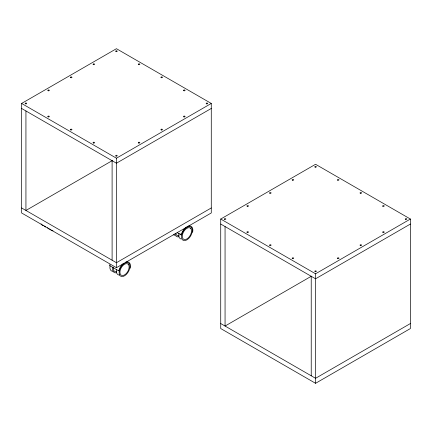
<?xml version="1.0" encoding="UTF-8"?>
<svg xmlns="http://www.w3.org/2000/svg" width="432" height="432" viewBox="0 0 432 432"><rect width="100%" height="100%" fill="white"/><g stroke="black" fill="none" stroke-linecap="round" stroke-linejoin="round"><path stroke-width="0.65" d="M21.6 103.453L116.44 48.697L211.275 103.453L211.275 212.96L116.44 267.716L21.6 212.96L21.6 103.453L116.44 158.204L211.275 103.453M112.352 160.569L25.936 210.46L25.936 110.959M211.275 108.459L116.44 163.21L21.6 108.459M211.275 207.954L116.44 262.71L21.6 207.954M220.725 219.04L315.56 164.284L410.4 219.04L410.4 328.547L315.56 383.303L220.725 328.547L220.725 219.04L315.56 273.791L410.4 219.04M311.477 276.156L225.061 326.047L225.061 226.546M410.4 224.046L315.56 278.797L220.725 224.046M410.4 323.541L315.56 378.297L220.725 323.541M180.074 233.901L181.699 234.841M177.152 232.637L181.181 234.965A8.429 4.865 -60 0 1 186.068 227.286M118.255 270.173L119.34 270.799M44.177 226.006L44.636 226.46A7.663 4.423 -60 0 0 45.803 226.957M315.56 273.791L315.56 383.303M311.229 276.296L311.229 375.791M116.44 158.204L116.44 267.716M112.104 160.709L112.104 260.204M43.092 225.396A7.663 4.423 -60 0 1 41.931 224.894L41.467 224.446A7.663 4.423 -60 0 1 41.099 223.873M49.594 229.149A7.663 4.423 -60 0 1 48.433 228.647L47.974 228.199A7.663 4.423 -60 0 1 47.601 227.626M52.979 230.753A7.663 4.423 -60 0 1 51.143 230.213L50.679 229.765A7.663 4.423 -60 0 1 50.312 229.192M174.739 235.262A7.663 4.423 -60 0 1 173.578 234.76M192.613 232.286A8.429 4.865 -60 0 0 191.921 227.021L191.414 226.525A8.429 4.865 -60 0 0 186.916 226.73M181.24 239.015A7.663 4.423 -60 0 1 180.079 238.513L179.62 238.064A7.663 4.423 -60 0 1 178.994 233.275M178.848 236.763A7.663 4.423 -60 0 1 176.283 236.326L175.824 235.872A7.663 4.423 -60 0 1 175.025 233.842M179.08 235.726A6.512 3.764 -60 0 1 176.904 235.359L176.51 234.976A6.512 3.764 -60 0 1 175.829 233.242M113.054 271.253A7.663 4.423 -60 0 1 111.213 270.713L110.754 270.265A7.663 4.423 -60 0 1 110.128 265.48M109.906 264.508A8.429 4.865 -60 0 0 109.609 265.599L118.822 270.918A8.429 4.865 -60 0 1 123.703 263.245M130.248 268.245A8.429 4.865 -60 0 0 129.557 262.975L129.049 262.483A8.429 4.865 -60 0 0 125.404 262.267M116.483 272.716A7.663 4.423 -60 0 1 113.924 272.279L113.459 271.831A7.663 4.423 -60 0 1 112.838 267.041M119.556 275.011A7.663 4.423 -60 0 1 117.715 274.471L117.256 274.018A7.663 4.423 -60 0 1 116.629 269.233M116.716 271.685A6.512 3.764 -60 0 1 114.539 271.312L114.145 270.929A6.512 3.764 -60 0 1 113.476 267.683M191.462 227.621L191.003 227.173A7.663 4.423 -60 0 0 183.665 230.472A7.663 4.423 -60 0 0 182.326 239.63L182.79 240.079A7.663 4.423 -60 0 0 190.129 236.779A7.663 4.423 -60 0 0 191.462 227.621M190.782 228.523L190.388 228.139A6.512 3.764 -60 0 0 184.145 230.942A6.512 3.764 -60 0 0 183.011 238.729L183.406 239.112A6.512 3.764 -60 0 0 189.643 236.309A6.512 3.764 -60 0 0 190.782 228.523M129.103 263.579L128.639 263.126A7.663 4.423 -60 0 0 121.3 266.425A7.663 4.423 -60 0 0 119.966 275.584L120.425 276.032A7.663 4.423 -60 0 0 127.764 272.738A7.663 4.423 -60 0 0 129.103 263.579M128.417 264.476L128.023 264.098A6.512 3.764 -60 0 0 121.786 266.9A6.512 3.764 -60 0 0 120.652 274.682L121.041 275.065A6.512 3.764 -60 0 0 127.283 272.263A6.512 3.764 -60 0 0 128.417 264.476M70.643 129.892A0.767 0.443 0 0 0 71.928 129.692A0.767 0.443 0 0 0 70.988 129.152A0.767 0.443 0 0 0 70.643 129.892M138.677 143.024A0.767 0.443 0 0 0 139.828 142.641A0.767 0.443 0 0 0 138.677 142.258A0.767 0.443 0 0 0 138.677 143.024M70.805 77.711A0.767 0.443 0 0 0 71.955 77.328A0.767 0.443 0 0 0 70.805 76.945A0.767 0.443 0 0 0 70.805 77.711M116.057 51.586A0.767 0.443 0 0 0 117.202 51.203A0.767 0.443 0 0 0 116.057 50.819A0.767 0.443 0 0 0 116.057 51.586M48.179 90.774A0.767 0.443 0 0 0 49.329 90.391A0.767 0.443 0 0 0 48.179 90.007A0.767 0.443 0 0 0 48.179 90.774M138.677 64.649A0.767 0.443 0 0 0 139.828 64.265A0.767 0.443 0 0 0 138.677 63.882A0.767 0.443 0 0 0 138.677 64.649M161.147 77.641A0.767 0.443 0 0 0 162.427 77.441A0.767 0.443 0 0 0 161.492 76.901A0.767 0.443 0 0 0 161.147 77.641M183.773 90.704A0.767 0.443 0 0 0 185.053 90.504A0.767 0.443 0 0 0 184.118 89.964A0.767 0.443 0 0 0 183.773 90.704M206.555 103.837A0.767 0.443 0 0 0 207.706 103.453A0.767 0.443 0 0 0 206.555 103.07A0.767 0.443 0 0 0 206.555 103.837M93.431 64.649A0.767 0.443 0 0 0 94.581 64.265A0.767 0.443 0 0 0 93.431 63.882A0.767 0.443 0 0 0 93.431 64.649M161.303 129.962A0.767 0.443 0 0 0 162.454 129.578A0.767 0.443 0 0 0 161.303 129.195A0.767 0.443 0 0 0 161.303 129.962M25.396 103.766A0.767 0.443 0 0 0 26.676 103.567A0.767 0.443 0 0 0 25.736 103.027A0.767 0.443 0 0 0 25.396 103.766M116.057 156.087A0.767 0.443 0 0 0 117.202 155.704A0.767 0.443 0 0 0 116.057 155.32A0.767 0.443 0 0 0 116.057 156.087M48.017 116.829A0.767 0.443 0 0 0 49.302 116.629A0.767 0.443 0 0 0 48.362 116.089A0.767 0.443 0 0 0 48.017 116.829M93.431 143.024A0.767 0.443 0 0 0 94.581 142.641A0.767 0.443 0 0 0 93.431 142.258A0.767 0.443 0 0 0 93.431 143.024M183.929 116.899A0.767 0.443 0 0 0 185.08 116.516A0.767 0.443 0 0 0 183.929 116.132A0.767 0.443 0 0 0 183.929 116.899M337.802 258.611A0.767 0.443 0 0 0 338.953 258.228A0.767 0.443 0 0 0 337.802 257.845A0.767 0.443 0 0 0 337.802 258.611M269.93 245.549A0.767 0.443 0 0 0 271.08 245.165A0.767 0.443 0 0 0 269.93 244.782A0.767 0.443 0 0 0 269.93 245.549M360.272 193.228A0.767 0.443 0 0 0 361.552 193.028A0.767 0.443 0 0 0 360.617 192.483A0.767 0.443 0 0 0 360.272 193.228M315.182 167.173A0.767 0.443 0 0 0 316.327 166.79A0.767 0.443 0 0 0 315.182 166.406A0.767 0.443 0 0 0 315.182 167.173M224.516 219.353A0.767 0.443 0 0 0 225.801 219.154A0.767 0.443 0 0 0 224.861 218.614A0.767 0.443 0 0 0 224.516 219.353M360.272 245.479A0.767 0.443 0 0 0 361.552 245.279A0.767 0.443 0 0 0 360.617 244.739A0.767 0.443 0 0 0 360.272 245.479M292.556 180.236A0.767 0.443 0 0 0 293.701 179.852A0.767 0.443 0 0 0 292.556 179.469A0.767 0.443 0 0 0 292.556 180.236M247.304 206.361A0.767 0.443 0 0 0 248.454 205.978A0.767 0.443 0 0 0 247.304 205.594A0.767 0.443 0 0 0 247.304 206.361M292.556 258.611A0.767 0.443 0 0 0 293.701 258.228A0.767 0.443 0 0 0 292.556 257.845A0.767 0.443 0 0 0 292.556 258.611M269.93 193.298A0.767 0.443 0 0 0 271.08 192.915A0.767 0.443 0 0 0 269.93 192.532A0.767 0.443 0 0 0 269.93 193.298M337.802 180.236A0.767 0.443 0 0 0 338.953 179.852A0.767 0.443 0 0 0 337.802 179.469A0.767 0.443 0 0 0 337.802 180.236M247.142 232.416A0.767 0.443 0 0 0 248.427 232.216A0.767 0.443 0 0 0 247.487 231.676A0.767 0.443 0 0 0 247.142 232.416M315.182 271.674A0.767 0.443 0 0 0 316.327 271.291A0.767 0.443 0 0 0 315.182 270.907A0.767 0.443 0 0 0 315.182 271.674M382.898 206.291A0.767 0.443 0 0 0 384.178 206.091A0.767 0.443 0 0 0 383.238 205.546A0.767 0.443 0 0 0 382.898 206.291M405.68 219.424A0.767 0.443 0 0 0 406.831 219.04A0.767 0.443 0 0 0 405.68 218.657A0.767 0.443 0 0 0 405.68 219.424M383.054 232.486A0.767 0.443 0 0 0 384.205 232.103A0.767 0.443 0 0 0 383.054 231.719A0.767 0.443 0 0 0 383.054 232.486"/></g></svg>
